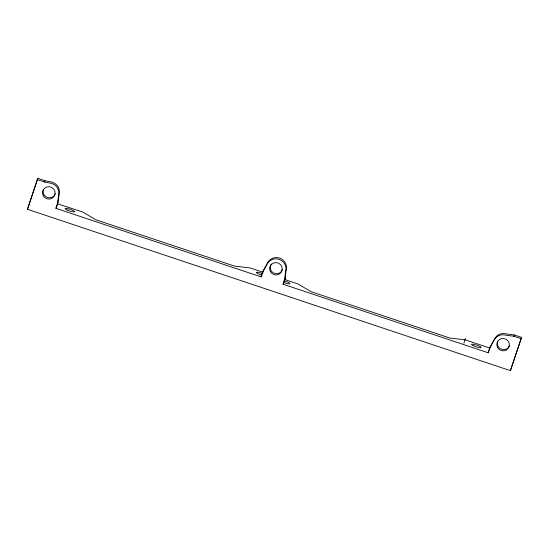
<?xml version="1.0" encoding="UTF-8"?>
<svg xmlns="http://www.w3.org/2000/svg" width="549" height="549" viewBox="0 0 549 549"><rect width="100%" height="100%" fill="white"/><g stroke="black" fill="none" stroke-linecap="round" stroke-linejoin="round"><path stroke-width="0.82" d="M284.615 279.516L285.507 271.975A10.081 9.916 23.1 0 0 267.514 263.252L262.6 272.16L261.036 276.868L55.923 208.332L58.016 202.368L59.395 192.274A10.081 9.916 23.1 0 0 49.884 181.705L44.984 180.745L37.812 178.343L27.45 209.279L510.405 370.657L521.55 337.367L514.379 334.972L506.734 333.998A10.081 9.916 23.1 0 0 495.184 337.896L490.264 346.803L488.171 352.767L283.058 284.224L285.151 278.261L286.043 270.719A10.081 9.916 23.1 0 0 268.049 261.997L262.6 272.16M57.48 203.624L58.86 193.529A10.081 9.916 23.1 0 0 49.348 182.961L44.448 182L37.277 179.598M37.812 178.343L27.45 209.279M58.016 202.368L55.923 208.332M263.136 270.904L261.036 276.868M285.151 278.261L283.058 284.224M463.857 343.207L465.415 338.5M490.264 346.803L488.171 352.767M510.405 370.657L521.55 337.367M44.448 182L44.984 180.745M489.729 348.059L494.649 339.152A10.081 9.916 23.1 0 1 506.199 335.254L513.843 336.228L514.379 334.972M57.151 203.713L82.741 212.031L95.835 219.758L234.505 266.093L250.104 267.953L263.067 272.29M513.843 336.228L521.015 338.623M284.952 279.599L297.922 283.936L311.015 291.656L449.686 337.992L465.284 339.858L489.193 347.846M284.183 280.807A5.044 0.906 18.3 0 1 289.858 283.627A5.044 0.906 18.3 0 1 283.49 282.426M262.058 275.262A5.044 0.906 18.3 0 1 256.383 272.441A5.044 0.906 18.3 0 1 262.745 273.649M55.325 193.625A6.3 6.197 23.1 0 1 47.399 197.51A6.3 6.197 23.1 0 1 43.371 189.631M282.447 269.559A6.3 6.197 23.1 0 1 273.731 273.079A6.3 6.197 23.1 0 1 271.233 264.035M509.589 345.417A6.3 6.197 23.1 0 1 501.662 349.301A6.3 6.197 23.1 0 1 497.641 341.423M67.191 210.054A5.044 0.906 18.3 0 0 74.678 211.729A5.044 0.906 18.3 0 0 67.815 208.606A5.044 0.906 18.3 0 0 67.191 210.054M43.206 195.629A6.3 6.197 23.1 0 0 54.083 196.336A6.3 6.197 23.1 0 0 49.149 186.681A6.3 6.197 23.1 0 0 43.206 195.629M473.307 345.712A5.044 0.906 18.3 0 0 481.075 347.606A5.044 0.906 18.3 0 0 474.652 344.511A5.044 0.906 18.3 0 0 473.307 345.712M497.476 347.421A6.3 6.197 23.1 0 0 508.347 348.128A6.3 6.197 23.1 0 0 503.412 338.472A6.3 6.197 23.1 0 0 497.476 347.421M270.321 271.487A6.3 6.197 23.1 0 0 281.191 272.263A6.3 6.197 23.1 0 0 276.325 262.58A6.3 6.197 23.1 0 0 270.321 271.487"/></g></svg>
